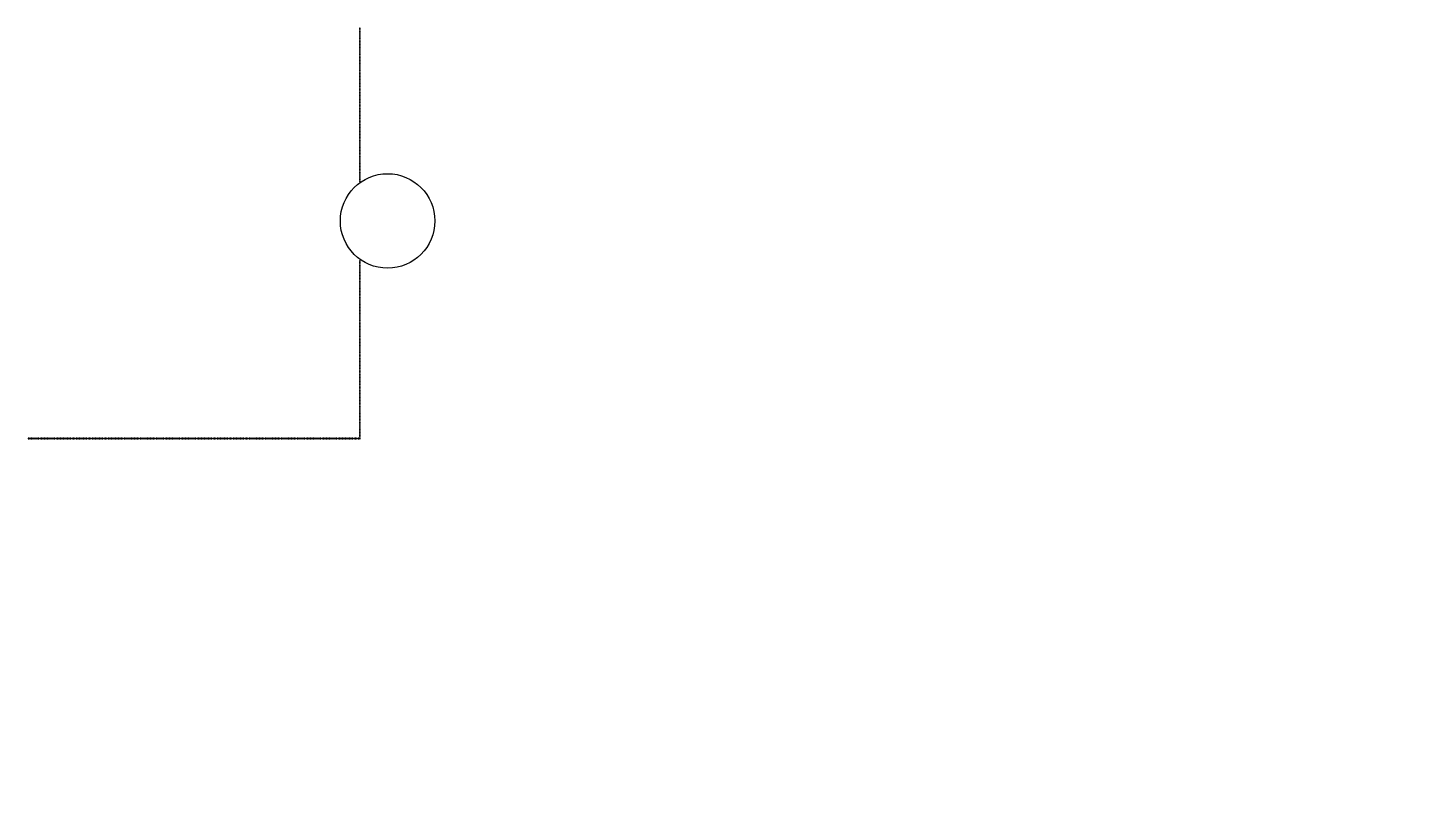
# Model space of a CAD drawing. Header units: inches. Extents: x 734146 to 834146, y 204695 to 304695.
# Drawn here: x 748170 to 753893, y 259208 to 262335 of the extents above; entities that cross this region are included whole.
import ezdxf

# ---------------------------------------------------------------- set-up
doc = ezdxf.new("R2010")
doc.units = ezdxf.units.IN
doc.header["$MEASUREMENT"] = 0

msp = doc.modelspace()

# ---------------------------------------------------------------- linework, layer by layer
for points in [[(749539.6, 262330.1), (749542.6, 262330.1), (749542.6, 262333.1), (749539.6, 262333.1)], [(749539.6, 262324.1), (749542.6, 262324.1), (749542.6, 262327.1), (749539.6, 262327.1)], [(749539.6, 262318.1), (749542.6, 262318.1), (749542.6, 262321.1), (749539.6, 262321.1)], [(749539.6, 262312.1), (749542.6, 262312.1), (749542.6, 262315.1), (749539.6, 262315.1)], [(749539.6, 262306.1), (749542.6, 262306.1), (749542.6, 262309.1), (749539.6, 262309.1)], [(749539.6, 262300.1), (749542.6, 262300.1), (749542.6, 262303.1), (749539.6, 262303.1)], [(749539.6, 262294.1), (749542.6, 262294.1), (749542.6, 262297.1), (749539.6, 262297.1)], [(749539.6, 262288.1), (749542.6, 262288.1), (749542.6, 262291.1), (749539.6, 262291.1)], [(749539.6, 262282.1), (749542.6, 262282.1), (749542.6, 262285.1), (749539.6, 262285.1)], [(749539.6, 262276.1), (749542.6, 262276.1), (749542.6, 262279.1), (749539.6, 262279.1)], [(749539.6, 262270.1), (749542.6, 262270.1), (749542.6, 262273.1), (749539.6, 262273.1)], [(749539.6, 262264.1), (749542.6, 262264.1), (749542.6, 262267.1), (749539.6, 262267.1)], [(749539.6, 262258.1), (749542.6, 262258.1), (749542.6, 262261.1), (749539.6, 262261.1)], [(749539.6, 262252.1), (749542.6, 262252.1), (749542.6, 262255.1), (749539.6, 262255.1)], [(749539.6, 262246.1), (749542.6, 262246.1), (749542.6, 262249.1), (749539.6, 262249.1)], [(749539.6, 262240.1), (749542.6, 262240.1), (749542.6, 262243.1), (749539.6, 262243.1)], [(749539.6, 262234.1), (749542.6, 262234.1), (749542.6, 262237.1), (749539.6, 262237.1)], [(749539.6, 262228.1), (749542.6, 262228.1), (749542.6, 262231.1), (749539.6, 262231.1)], [(749539.6, 262222.1), (749542.6, 262222.1), (749542.6, 262225.1), (749539.6, 262225.1)], [(749539.6, 262216.1), (749542.6, 262216.1), (749542.6, 262219.1), (749539.6, 262219.1)], [(749539.6, 262210.1), (749542.6, 262210.1), (749542.6, 262213.1), (749539.6, 262213.1)], [(749539.6, 262204.1), (749542.6, 262204.1), (749542.6, 262207.1), (749539.6, 262207.1)], [(749539.6, 262198.1), (749542.6, 262198.1), (749542.6, 262201.1), (749539.6, 262201.1)], [(749539.6, 262192.1), (749542.6, 262192.1), (749542.6, 262195.1), (749539.6, 262195.1)], [(749539.6, 262186.1), (749542.6, 262186.1), (749542.6, 262189.1), (749539.6, 262189.1)], [(749539.6, 262180.1), (749542.6, 262180.1), (749542.6, 262183.1), (749539.6, 262183.1)], [(749539.6, 262174.1), (749542.6, 262174.1), (749542.6, 262177.1), (749539.6, 262177.1)], [(749539.6, 262168.1), (749542.6, 262168.1), (749542.6, 262171.1), (749539.6, 262171.1)], [(749539.6, 262162.1), (749542.6, 262162.1), (749542.6, 262165.1), (749539.6, 262165.1)], [(749539.6, 262156.1), (749542.6, 262156.1), (749542.6, 262159.1), (749539.6, 262159.1)], [(749539.6, 262150.1), (749542.6, 262150.1), (749542.6, 262153.1), (749539.6, 262153.1)], [(749539.6, 262144.1), (749542.6, 262144.1), (749542.6, 262147.1), (749539.6, 262147.1)], [(749539.6, 262138.1), (749542.6, 262138.1), (749542.6, 262141.1), (749539.6, 262141.1)], [(749539.6, 262132.1), (749542.6, 262132.1), (749542.6, 262135.1), (749539.6, 262135.1)], [(749539.6, 262126.1), (749542.6, 262126.1), (749542.6, 262129.1), (749539.6, 262129.1)], [(749539.6, 262120.1), (749542.6, 262120.1), (749542.6, 262123.1), (749539.6, 262123.1)], [(749539.6, 262114.1), (749542.6, 262114.1), (749542.6, 262117.1), (749539.6, 262117.1)], [(749539.6, 262108.1), (749542.6, 262108.1), (749542.6, 262111.1), (749539.6, 262111.1)], [(749539.6, 262102.1), (749542.6, 262102.1), (749542.6, 262105.1), (749539.6, 262105.1)], [(749539.6, 262096.1), (749542.6, 262096.1), (749542.6, 262099.1), (749539.6, 262099.1)], [(749539.6, 262090.1), (749542.6, 262090.1), (749542.6, 262093.1), (749539.6, 262093.1)], [(749539.6, 262084.1), (749542.6, 262084.1), (749542.6, 262087.1), (749539.6, 262087.1)], [(749539.6, 262078.1), (749542.6, 262078.1), (749542.6, 262081.1), (749539.6, 262081.1)], [(749539.6, 262072.1), (749542.6, 262072.1), (749542.6, 262075.1), (749539.6, 262075.1)], [(749539.6, 262066.1), (749542.6, 262066.1), (749542.6, 262069.1), (749539.6, 262069.1)], [(749539.6, 262060.1), (749542.6, 262060.1), (749542.6, 262063.1), (749539.6, 262063.1)], [(749539.6, 262054.1), (749542.6, 262054.1), (749542.6, 262057.1), (749539.6, 262057.1)], [(749539.6, 262048.1), (749542.6, 262048.1), (749542.6, 262051.1), (749539.6, 262051.1)], [(749539.6, 262042.1), (749542.6, 262042.1), (749542.6, 262045.1), (749539.6, 262045.1)], [(749539.6, 262036.1), (749542.6, 262036.1), (749542.6, 262039.1), (749539.6, 262039.1)], [(749539.6, 262030.1), (749542.6, 262030.1), (749542.6, 262033.1), (749539.6, 262033.1)], [(749539.6, 262024.1), (749542.6, 262024.1), (749542.6, 262027.1), (749539.6, 262027.1)], [(749539.6, 262018.1), (749542.6, 262018.1), (749542.6, 262021.1), (749539.6, 262021.1)], [(749539.6, 262012.1), (749542.6, 262012.1), (749542.6, 262015.1), (749539.6, 262015.1)], [(749539.6, 262006.1), (749542.6, 262006.1), (749542.6, 262009.1), (749539.6, 262009.1)], [(749539.6, 262000.1), (749542.6, 262000.1), (749542.6, 262003.1), (749539.6, 262003.1)], [(749539.6, 261994.1), (749542.6, 261994.1), (749542.6, 261997.1), (749539.6, 261997.1)], [(749539.6, 261988.1), (749542.6, 261988.1), (749542.6, 261991.1), (749539.6, 261991.1)], [(749539.6, 261982.1), (749542.6, 261982.1), (749542.6, 261985.1), (749539.6, 261985.1)], [(749539.6, 261976.1), (749542.6, 261976.1), (749542.6, 261979.1), (749539.6, 261979.1)], [(749539.6, 261970.1), (749542.6, 261970.1), (749542.6, 261973.1), (749539.6, 261973.1)], [(749539.6, 261964.1), (749542.6, 261964.1), (749542.6, 261967.1), (749539.6, 261967.1)], [(749539.6, 261958.1), (749542.6, 261958.1), (749542.6, 261961.1), (749539.6, 261961.1)], [(749539.6, 261952.1), (749542.6, 261952.1), (749542.6, 261955.1), (749539.6, 261955.1)], [(749539.6, 261946.1), (749542.6, 261946.1), (749542.6, 261949.1), (749539.6, 261949.1)], [(749539.6, 261940.1), (749542.6, 261940.1), (749542.6, 261943.1), (749539.6, 261943.1)], [(749539.6, 261934.1), (749542.6, 261934.1), (749542.6, 261937.1), (749539.6, 261937.1)], [(749539.6, 261928.1), (749542.6, 261928.1), (749542.6, 261931.1), (749539.6, 261931.1)], [(749539.6, 261922.1), (749542.6, 261922.1), (749542.6, 261925.1), (749539.6, 261925.1)], [(749539.6, 261916.1), (749542.6, 261916.1), (749542.6, 261919.1), (749539.6, 261919.1)], [(749539.6, 261910.1), (749542.6, 261910.1), (749542.6, 261913.1), (749539.6, 261913.1)], [(749539.6, 261904.1), (749542.6, 261904.1), (749542.6, 261907.1), (749539.6, 261907.1)], [(749539.6, 261898.1), (749542.6, 261898.1), (749542.6, 261901.1), (749539.6, 261901.1)], [(749539.6, 261892.1), (749542.6, 261892.1), (749542.6, 261895.1), (749539.6, 261895.1)], [(749539.6, 261886.1), (749542.6, 261886.1), (749542.6, 261889.1), (749539.6, 261889.1)], [(749539.6, 261880.1), (749542.6, 261880.1), (749542.6, 261883.1), (749539.6, 261883.1)], [(749539.6, 261874.1), (749542.6, 261874.1), (749542.6, 261877.1), (749539.6, 261877.1)], [(749539.6, 261868.1), (749542.6, 261868.1), (749542.6, 261871.1), (749539.6, 261871.1)], [(749539.6, 261862.1), (749542.6, 261862.1), (749542.6, 261865.1), (749539.6, 261865.1)], [(749539.6, 261856.1), (749542.6, 261856.1), (749542.6, 261859.1), (749539.6, 261859.1)], [(749539.6, 261850.1), (749542.6, 261850.1), (749542.6, 261853.1), (749539.6, 261853.1)], [(749539.6, 261844.1), (749542.6, 261844.1), (749542.6, 261847.1), (749539.6, 261847.1)], [(749539.6, 261838.1), (749542.6, 261838.1), (749542.6, 261841.1), (749539.6, 261841.1)], [(749539.6, 261832.1), (749542.6, 261832.1), (749542.6, 261835.1), (749539.6, 261835.1)], [(749539.6, 261826.1), (749542.6, 261826.1), (749542.6, 261829.1), (749539.6, 261829.1)], [(749539.6, 261820.1), (749542.6, 261820.1), (749542.6, 261823.1), (749539.6, 261823.1)], [(749539.6, 261814.1), (749542.6, 261814.1), (749542.6, 261817.1), (749539.6, 261817.1)], [(749539.6, 261808.1), (749542.6, 261808.1), (749542.6, 261811.1), (749539.6, 261811.1)], [(749539.6, 261802.1), (749542.6, 261802.1), (749542.6, 261805.1), (749539.6, 261805.1)], [(749539.6, 261796.1), (749542.6, 261796.1), (749542.6, 261799.1), (749539.6, 261799.1)], [(749539.6, 261790.1), (749542.6, 261790.1), (749542.6, 261793.1), (749539.6, 261793.1)], [(749539.6, 261784.1), (749542.6, 261784.1), (749542.6, 261787.1), (749539.6, 261787.1)], [(749539.6, 261778.1), (749542.6, 261778.1), (749542.6, 261781.1), (749539.6, 261781.1)], [(749539.6, 261772.1), (749542.6, 261772.1), (749542.6, 261775.1), (749539.6, 261775.1)], [(749539.6, 261766.1), (749542.6, 261766.1), (749542.6, 261769.1), (749539.6, 261769.1)], [(749539.6, 261760.1), (749542.6, 261760.1), (749542.6, 261763.1), (749539.6, 261763.1)], [(749539.6, 261754.1), (749542.6, 261754.1), (749542.6, 261757.1), (749539.6, 261757.1)], [(749539.6, 261748.1), (749542.6, 261748.1), (749542.6, 261751.1), (749539.6, 261751.1)], [(749539.6, 261742.1), (749542.6, 261742.1), (749542.6, 261745.1), (749539.6, 261745.1)], [(749539.6, 261736.1), (749542.6, 261736.1), (749542.6, 261739.1), (749539.6, 261739.1)], [(749539.6, 261730.1), (749542.6, 261730.1), (749542.6, 261733.1), (749539.6, 261733.1)], [(749539.6, 261724.1), (749542.6, 261724.1), (749542.6, 261727.1), (749539.6, 261727.1)], [(749539.6, 261718.1), (749542.6, 261718.1), (749542.6, 261721.1), (749539.6, 261721.1)], [(749539.6, 261712.1), (749542.6, 261712.1), (749542.6, 261715.1), (749539.6, 261715.1)], [(749539.6, 261706.1), (749542.6, 261706.1), (749542.6, 261709.1), (749539.6, 261709.1)], [(749539.6, 261700.1), (749542.6, 261700.1), (749542.6, 261703.1), (749539.6, 261703.1)], [(749539.6, 261370.1), (749542.6, 261370.1), (749542.6, 261373.1), (749539.6, 261373.1)], [(749539.6, 261364.1), (749542.6, 261364.1), (749542.6, 261367.1), (749539.6, 261367.1)], [(749539.6, 261358.1), (749542.6, 261358.1), (749542.6, 261361.1), (749539.6, 261361.1)], [(749539.6, 261352.1), (749542.6, 261352.1), (749542.6, 261355.1), (749539.6, 261355.1)], [(749539.6, 261346.1), (749542.6, 261346.1), (749542.6, 261349.1), (749539.6, 261349.1)], [(749539.6, 261340.1), (749542.6, 261340.1), (749542.6, 261343.1), (749539.6, 261343.1)], [(749539.6, 261334.1), (749542.6, 261334.1), (749542.6, 261337.1), (749539.6, 261337.1)], [(749539.6, 261328.1), (749542.6, 261328.1), (749542.6, 261331.1), (749539.6, 261331.1)], [(749539.6, 261322.1), (749542.6, 261322.1), (749542.6, 261325.1), (749539.6, 261325.1)], [(749539.6, 261316.1), (749542.6, 261316.1), (749542.6, 261319.1), (749539.6, 261319.1)], [(749539.6, 261310.1), (749542.6, 261310.1), (749542.6, 261313.1), (749539.6, 261313.1)], [(749539.6, 261304.1), (749542.6, 261304.1), (749542.6, 261307.1), (749539.6, 261307.1)], [(749539.6, 261298.1), (749542.6, 261298.1), (749542.6, 261301.1), (749539.6, 261301.1)], [(749539.6, 261292.1), (749542.6, 261292.1), (749542.6, 261295.1), (749539.6, 261295.1)], [(749539.6, 261286.1), (749542.6, 261286.1), (749542.6, 261289.1), (749539.6, 261289.1)], [(749539.6, 261280.1), (749542.6, 261280.1), (749542.6, 261283.1), (749539.6, 261283.1)], [(749539.6, 261274.1), (749542.6, 261274.1), (749542.6, 261277.1), (749539.6, 261277.1)], [(749539.6, 261268.1), (749542.6, 261268.1), (749542.6, 261271.1), (749539.6, 261271.1)], [(749539.6, 261262.1), (749542.6, 261262.1), (749542.6, 261265.1), (749539.6, 261265.1)], [(749539.6, 261256.1), (749542.6, 261256.1), (749542.6, 261259.1), (749539.6, 261259.1)], [(749539.6, 261250.1), (749542.6, 261250.1), (749542.6, 261253.1), (749539.6, 261253.1)], [(749539.6, 261244.1), (749542.6, 261244.1), (749542.6, 261247.1), (749539.6, 261247.1)], [(749539.6, 261238.1), (749542.6, 261238.1), (749542.6, 261241.1), (749539.6, 261241.1)], [(749539.6, 261232.1), (749542.6, 261232.1), (749542.6, 261235.1), (749539.6, 261235.1)], [(749539.6, 261226.1), (749542.6, 261226.1), (749542.6, 261229.1), (749539.6, 261229.1)], [(749539.6, 261220.1), (749542.6, 261220.1), (749542.6, 261223.1), (749539.6, 261223.1)], [(749539.6, 261214.1), (749542.6, 261214.1), (749542.6, 261217.1), (749539.6, 261217.1)], [(749539.6, 261208.1), (749542.6, 261208.1), (749542.6, 261211.1), (749539.6, 261211.1)], [(749539.6, 261202.1), (749542.6, 261202.1), (749542.6, 261205.1), (749539.6, 261205.1)], [(749539.6, 261196.1), (749542.6, 261196.1), (749542.6, 261199.1), (749539.6, 261199.1)], [(749539.6, 261190.1), (749542.6, 261190.1), (749542.6, 261193.1), (749539.6, 261193.1)], [(749539.6, 261184.1), (749542.6, 261184.1), (749542.6, 261187.1), (749539.6, 261187.1)], [(749539.6, 261178.1), (749542.6, 261178.1), (749542.6, 261181.1), (749539.6, 261181.1)], [(749539.6, 261172.1), (749542.6, 261172.1), (749542.6, 261175.1), (749539.6, 261175.1)], [(749539.6, 261166.1), (749542.6, 261166.1), (749542.6, 261169.1), (749539.6, 261169.1)], [(749539.6, 261160.1), (749542.6, 261160.1), (749542.6, 261163.1), (749539.6, 261163.1)], [(749539.6, 261154.1), (749542.6, 261154.1), (749542.6, 261157.1), (749539.6, 261157.1)], [(749539.6, 261148.1), (749542.6, 261148.1), (749542.6, 261151.1), (749539.6, 261151.1)], [(749539.6, 261142.1), (749542.6, 261142.1), (749542.6, 261145.1), (749539.6, 261145.1)], [(749539.6, 261136.1), (749542.6, 261136.1), (749542.6, 261139.1), (749539.6, 261139.1)], [(749539.6, 261130.1), (749542.6, 261130.1), (749542.6, 261133.1), (749539.6, 261133.1)], [(749539.6, 261124.1), (749542.6, 261124.1), (749542.6, 261127.1), (749539.6, 261127.1)], [(749539.6, 261118.1), (749542.6, 261118.1), (749542.6, 261121.1), (749539.6, 261121.1)], [(749539.6, 261112.1), (749542.6, 261112.1), (749542.6, 261115.1), (749539.6, 261115.1)], [(749539.6, 261106.1), (749542.6, 261106.1), (749542.6, 261109.1), (749539.6, 261109.1)], [(749539.6, 261100.1), (749542.6, 261100.1), (749542.6, 261103.1), (749539.6, 261103.1)], [(749539.6, 261094.1), (749542.6, 261094.1), (749542.6, 261097.1), (749539.6, 261097.1)], [(749539.6, 261088.1), (749542.6, 261088.1), (749542.6, 261091.1), (749539.6, 261091.1)], [(749539.6, 261082.1), (749542.6, 261082.1), (749542.6, 261085.1), (749539.6, 261085.1)], [(749539.6, 261076.1), (749542.6, 261076.1), (749542.6, 261079.1), (749539.6, 261079.1)], [(749539.6, 261070.1), (749542.6, 261070.1), (749542.6, 261073.1), (749539.6, 261073.1)], [(749539.6, 261064.1), (749542.6, 261064.1), (749542.6, 261067.1), (749539.6, 261067.1)], [(749539.6, 261058.1), (749542.6, 261058.1), (749542.6, 261061.1), (749539.6, 261061.1)], [(749539.6, 261052.1), (749542.6, 261052.1), (749542.6, 261055.1), (749539.6, 261055.1)], [(749539.6, 261046.1), (749542.6, 261046.1), (749542.6, 261049.1), (749539.6, 261049.1)], [(749539.6, 261040.1), (749542.6, 261040.1), (749542.6, 261043.1), (749539.6, 261043.1)], [(749539.6, 261034.1), (749542.6, 261034.1), (749542.6, 261037.1), (749539.6, 261037.1)], [(749539.6, 261028.1), (749542.6, 261028.1), (749542.6, 261031.1), (749539.6, 261031.1)], [(749539.6, 261022.1), (749542.6, 261022.1), (749542.6, 261025.1), (749539.6, 261025.1)], [(749539.6, 261016.1), (749542.6, 261016.1), (749542.6, 261019.1), (749539.6, 261019.1)], [(749539.6, 261010.1), (749542.6, 261010.1), (749542.6, 261013.1), (749539.6, 261013.1)], [(749539.6, 261004.1), (749542.6, 261004.1), (749542.6, 261007.1), (749539.6, 261007.1)], [(749539.6, 260998.1), (749542.6, 260998.1), (749542.6, 261001.1), (749539.6, 261001.1)], [(749539.6, 260992.1), (749542.6, 260992.1), (749542.6, 260995.1), (749539.6, 260995.1)], [(749539.6, 260986.1), (749542.6, 260986.1), (749542.6, 260989.1), (749539.6, 260989.1)], [(749539.6, 260980.1), (749542.6, 260980.1), (749542.6, 260983.1), (749539.6, 260983.1)], [(749539.6, 260974.1), (749542.6, 260974.1), (749542.6, 260977.1), (749539.6, 260977.1)], [(749539.6, 260968.1), (749542.6, 260968.1), (749542.6, 260971.1), (749539.6, 260971.1)], [(749539.6, 260962.1), (749542.6, 260962.1), (749542.6, 260965.1), (749539.6, 260965.1)], [(749539.6, 260956.1), (749542.6, 260956.1), (749542.6, 260959.1), (749539.6, 260959.1)], [(749539.6, 260950.1), (749542.6, 260950.1), (749542.6, 260953.1), (749539.6, 260953.1)], [(749539.6, 260944.1), (749542.6, 260944.1), (749542.6, 260947.1), (749539.6, 260947.1)], [(749539.6, 260938.1), (749542.6, 260938.1), (749542.6, 260941.1), (749539.6, 260941.1)], [(749539.6, 260932.1), (749542.6, 260932.1), (749542.6, 260935.1), (749539.6, 260935.1)], [(749539.6, 260926.1), (749542.6, 260926.1), (749542.6, 260929.1), (749539.6, 260929.1)], [(749539.6, 260920.1), (749542.6, 260920.1), (749542.6, 260923.1), (749539.6, 260923.1)], [(749539.6, 260914.1), (749542.6, 260914.1), (749542.6, 260917.1), (749539.6, 260917.1)], [(749539.6, 260908.1), (749542.6, 260908.1), (749542.6, 260911.1), (749539.6, 260911.1)], [(749539.6, 260902.1), (749542.6, 260902.1), (749542.6, 260905.1), (749539.6, 260905.1)], [(749539.6, 260896.1), (749542.6, 260896.1), (749542.6, 260899.1), (749539.6, 260899.1)], [(749539.6, 260890.1), (749542.6, 260890.1), (749542.6, 260893.1), (749539.6, 260893.1)], [(749539.6, 260884.1), (749542.6, 260884.1), (749542.6, 260887.1), (749539.6, 260887.1)], [(749539.6, 260878.1), (749542.6, 260878.1), (749542.6, 260881.1), (749539.6, 260881.1)], [(749539.6, 260872.1), (749542.6, 260872.1), (749542.6, 260875.1), (749539.6, 260875.1)], [(749539.6, 260866.1), (749542.6, 260866.1), (749542.6, 260869.1), (749539.6, 260869.1)], [(749539.6, 260860.1), (749542.6, 260860.1), (749542.6, 260863.1), (749539.6, 260863.1)], [(749539.6, 260854.1), (749542.6, 260854.1), (749542.6, 260857.1), (749539.6, 260857.1)], [(749539.6, 260848.1), (749542.6, 260848.1), (749542.6, 260851.1), (749539.6, 260851.1)], [(749539.6, 260842.1), (749542.6, 260842.1), (749542.6, 260845.1), (749539.6, 260845.1)], [(749539.6, 260836.1), (749542.6, 260836.1), (749542.6, 260839.1), (749539.6, 260839.1)], [(749539.6, 260830.1), (749542.6, 260830.1), (749542.6, 260833.1), (749539.6, 260833.1)], [(749539.6, 260824.1), (749542.6, 260824.1), (749542.6, 260827.1), (749539.6, 260827.1)], [(749539.6, 260818.1), (749542.6, 260818.1), (749542.6, 260821.1), (749539.6, 260821.1)], [(749539.6, 260812.1), (749542.6, 260812.1), (749542.6, 260815.1), (749539.6, 260815.1)], [(749539.6, 260806.1), (749542.6, 260806.1), (749542.6, 260809.1), (749539.6, 260809.1)], [(749539.6, 260800.1), (749542.6, 260800.1), (749542.6, 260803.1), (749539.6, 260803.1)], [(749539.6, 260794.1), (749542.6, 260794.1), (749542.6, 260797.1), (749539.6, 260797.1)], [(749539.6, 260788.1), (749542.6, 260788.1), (749542.6, 260791.1), (749539.6, 260791.1)], [(749539.6, 260782.1), (749542.6, 260782.1), (749542.6, 260785.1), (749539.6, 260785.1)], [(749539.6, 260776.1), (749542.6, 260776.1), (749542.6, 260779.1), (749539.6, 260779.1)], [(749539.6, 260770.1), (749542.6, 260770.1), (749542.6, 260773.1), (749539.6, 260773.1)], [(749539.6, 260764.1), (749542.6, 260764.1), (749542.6, 260767.1), (749539.6, 260767.1)], [(749539.6, 260758.1), (749542.6, 260758.1), (749542.6, 260761.1), (749539.6, 260761.1)], [(749539.6, 260752.1), (749542.6, 260752.1), (749542.6, 260755.1), (749539.6, 260755.1)], [(749539.6, 260746.1), (749542.6, 260746.1), (749542.6, 260749.1), (749539.6, 260749.1)], [(749539.6, 260740.1), (749542.6, 260740.1), (749542.6, 260743.1), (749539.6, 260743.1)], [(749539.6, 260734.1), (749542.6, 260734.1), (749542.6, 260737.1), (749539.6, 260737.1)], [(749539.6, 260728.1), (749542.6, 260728.1), (749542.6, 260731.1), (749539.6, 260731.1)], [(749539.6, 260722.1), (749542.6, 260722.1), (749542.6, 260725.1), (749539.6, 260725.1)], [(749539.6, 260716.1), (749542.6, 260716.1), (749542.6, 260719.1), (749539.6, 260719.1)], [(749539.6, 260710.1), (749542.6, 260710.1), (749542.6, 260713.1), (749539.6, 260713.1)], [(749539.6, 260704.1), (749542.6, 260704.1), (749542.6, 260707.1), (749539.6, 260707.1)], [(749539.6, 260698.1), (749542.6, 260698.1), (749542.6, 260701.1), (749539.6, 260701.1)], [(749539.6, 260692.1), (749542.6, 260692.1), (749542.6, 260695.1), (749539.6, 260695.1)], [(748171.6, 260638.1), (748174.6, 260638.1), (748174.6, 260641.1), (748171.6, 260641.1)], [(748177.6, 260638.1), (748180.6, 260638.1), (748180.6, 260641.1), (748177.6, 260641.1)], [(748183.6, 260638.1), (748186.6, 260638.1), (748186.6, 260641.1), (748183.6, 260641.1)], [(748189.6, 260638.1), (748192.6, 260638.1), (748192.6, 260641.1), (748189.6, 260641.1)], [(748195.6, 260638.1), (748198.6, 260638.1), (748198.6, 260641.1), (748195.6, 260641.1)], [(748201.6, 260638.1), (748204.6, 260638.1), (748204.6, 260641.1), (748201.6, 260641.1)], [(748207.6, 260638.1), (748210.6, 260638.1), (748210.6, 260641.1), (748207.6, 260641.1)], [(748213.6, 260638.1), (748216.6, 260638.1), (748216.6, 260641.1), (748213.6, 260641.1)], [(748219.6, 260638.1), (748222.6, 260638.1), (748222.6, 260641.1), (748219.6, 260641.1)], [(748225.6, 260638.1), (748228.6, 260638.1), (748228.6, 260641.1), (748225.6, 260641.1)], [(748231.6, 260638.1), (748234.6, 260638.1), (748234.6, 260641.1), (748231.6, 260641.1)], [(748237.6, 260638.1), (748240.6, 260638.1), (748240.6, 260641.1), (748237.6, 260641.1)], [(748243.6, 260638.1), (748246.6, 260638.1), (748246.6, 260641.1), (748243.6, 260641.1)], [(748249.6, 260638.1), (748252.6, 260638.1), (748252.6, 260641.1), (748249.6, 260641.1)], [(748255.6, 260638.1), (748258.6, 260638.1), (748258.6, 260641.1), (748255.6, 260641.1)], [(748261.6, 260638.1), (748264.6, 260638.1), (748264.6, 260641.1), (748261.6, 260641.1)], [(748267.6, 260638.1), (748270.6, 260638.1), (748270.6, 260641.1), (748267.6, 260641.1)], [(748273.6, 260638.1), (748276.6, 260638.1), (748276.6, 260641.1), (748273.6, 260641.1)], [(748279.6, 260638.1), (748282.6, 260638.1), (748282.6, 260641.1), (748279.6, 260641.1)], [(748285.6, 260638.1), (748288.6, 260638.1), (748288.6, 260641.1), (748285.6, 260641.1)], [(748291.6, 260638.1), (748294.6, 260638.1), (748294.6, 260641.1), (748291.6, 260641.1)], [(748297.6, 260638.1), (748300.6, 260638.1), (748300.6, 260641.1), (748297.6, 260641.1)], [(748303.6, 260638.1), (748306.6, 260638.1), (748306.6, 260641.1), (748303.6, 260641.1)], [(748309.6, 260638.1), (748312.6, 260638.1), (748312.6, 260641.1), (748309.6, 260641.1)], [(748315.6, 260638.1), (748318.6, 260638.1), (748318.6, 260641.1), (748315.6, 260641.1)], [(748321.6, 260638.1), (748324.6, 260638.1), (748324.6, 260641.1), (748321.6, 260641.1)], [(748327.6, 260638.1), (748330.6, 260638.1), (748330.6, 260641.1), (748327.6, 260641.1)], [(748333.6, 260638.1), (748336.6, 260638.1), (748336.6, 260641.1), (748333.6, 260641.1)], [(748339.6, 260638.1), (748342.6, 260638.1), (748342.6, 260641.1), (748339.6, 260641.1)], [(748345.6, 260638.1), (748348.6, 260638.1), (748348.6, 260641.1), (748345.6, 260641.1)], [(748351.6, 260638.1), (748354.6, 260638.1), (748354.6, 260641.1), (748351.6, 260641.1)], [(748357.6, 260638.1), (748360.6, 260638.1), (748360.6, 260641.1), (748357.6, 260641.1)], [(748363.6, 260638.1), (748366.6, 260638.1), (748366.6, 260641.1), (748363.6, 260641.1)], [(748369.6, 260638.1), (748372.6, 260638.1), (748372.6, 260641.1), (748369.6, 260641.1)], [(748375.6, 260638.1), (748378.6, 260638.1), (748378.6, 260641.1), (748375.6, 260641.1)], [(748381.6, 260638.1), (748384.6, 260638.1), (748384.6, 260641.1), (748381.6, 260641.1)], [(748387.6, 260638.1), (748390.6, 260638.1), (748390.6, 260641.1), (748387.6, 260641.1)], [(748393.6, 260638.1), (748396.6, 260638.1), (748396.6, 260641.1), (748393.6, 260641.1)], [(748399.6, 260638.1), (748402.6, 260638.1), (748402.6, 260641.1), (748399.6, 260641.1)], [(748405.6, 260638.1), (748408.6, 260638.1), (748408.6, 260641.1), (748405.6, 260641.1)], [(748411.6, 260638.1), (748414.6, 260638.1), (748414.6, 260641.1), (748411.6, 260641.1)], [(748417.6, 260638.1), (748420.6, 260638.1), (748420.6, 260641.1), (748417.6, 260641.1)], [(748423.6, 260638.1), (748426.6, 260638.1), (748426.6, 260641.1), (748423.6, 260641.1)], [(748429.6, 260638.1), (748432.6, 260638.1), (748432.6, 260641.1), (748429.6, 260641.1)], [(748435.6, 260638.1), (748438.6, 260638.1), (748438.6, 260641.1), (748435.6, 260641.1)], [(748441.6, 260638.1), (748444.6, 260638.1), (748444.6, 260641.1), (748441.6, 260641.1)], [(748447.6, 260638.1), (748450.6, 260638.1), (748450.6, 260641.1), (748447.6, 260641.1)], [(748453.6, 260638.1), (748456.6, 260638.1), (748456.6, 260641.1), (748453.6, 260641.1)], [(748459.6, 260638.1), (748462.6, 260638.1), (748462.6, 260641.1), (748459.6, 260641.1)], [(748465.6, 260638.1), (748468.6, 260638.1), (748468.6, 260641.1), (748465.6, 260641.1)], [(748471.6, 260638.1), (748474.6, 260638.1), (748474.6, 260641.1), (748471.6, 260641.1)], [(748477.6, 260638.1), (748480.6, 260638.1), (748480.6, 260641.1), (748477.6, 260641.1)], [(748483.6, 260638.1), (748486.6, 260638.1), (748486.6, 260641.1), (748483.6, 260641.1)], [(748489.6, 260638.1), (748492.6, 260638.1), (748492.6, 260641.1), (748489.6, 260641.1)], [(748495.6, 260638.1), (748498.6, 260638.1), (748498.6, 260641.1), (748495.6, 260641.1)], [(748501.6, 260638.1), (748504.6, 260638.1), (748504.6, 260641.1), (748501.6, 260641.1)], [(748507.6, 260638.1), (748510.6, 260638.1), (748510.6, 260641.1), (748507.6, 260641.1)], [(748513.6, 260638.1), (748516.6, 260638.1), (748516.6, 260641.1), (748513.6, 260641.1)], [(748519.6, 260638.1), (748522.6, 260638.1), (748522.6, 260641.1), (748519.6, 260641.1)], [(748525.6, 260638.1), (748528.6, 260638.1), (748528.6, 260641.1), (748525.6, 260641.1)], [(748531.6, 260638.1), (748534.6, 260638.1), (748534.6, 260641.1), (748531.6, 260641.1)], [(748537.6, 260638.1), (748540.6, 260638.1), (748540.6, 260641.1), (748537.6, 260641.1)], [(748543.6, 260638.1), (748546.6, 260638.1), (748546.6, 260641.1), (748543.6, 260641.1)], [(748549.6, 260638.1), (748552.6, 260638.1), (748552.6, 260641.1), (748549.6, 260641.1)], [(748555.6, 260638.1), (748558.6, 260638.1), (748558.6, 260641.1), (748555.6, 260641.1)], [(748561.6, 260638.1), (748564.6, 260638.1), (748564.6, 260641.1), (748561.6, 260641.1)], [(748567.6, 260638.1), (748570.6, 260638.1), (748570.6, 260641.1), (748567.6, 260641.1)], [(748573.6, 260638.1), (748576.6, 260638.1), (748576.6, 260641.1), (748573.6, 260641.1)], [(748579.6, 260638.1), (748582.6, 260638.1), (748582.6, 260641.1), (748579.6, 260641.1)], [(748585.6, 260638.1), (748588.6, 260638.1), (748588.6, 260641.1), (748585.6, 260641.1)], [(748591.6, 260638.1), (748594.6, 260638.1), (748594.6, 260641.1), (748591.6, 260641.1)], [(748597.6, 260638.1), (748600.6, 260638.1), (748600.6, 260641.1), (748597.6, 260641.1)], [(748603.6, 260638.1), (748606.6, 260638.1), (748606.6, 260641.1), (748603.6, 260641.1)], [(748609.6, 260638.1), (748612.6, 260638.1), (748612.6, 260641.1), (748609.6, 260641.1)], [(748615.6, 260638.1), (748618.6, 260638.1), (748618.6, 260641.1), (748615.6, 260641.1)], [(748621.6, 260638.1), (748624.6, 260638.1), (748624.6, 260641.1), (748621.6, 260641.1)], [(748627.6, 260638.1), (748630.6, 260638.1), (748630.6, 260641.1), (748627.6, 260641.1)], [(748633.6, 260638.1), (748636.6, 260638.1), (748636.6, 260641.1), (748633.6, 260641.1)], [(748639.6, 260638.1), (748642.6, 260638.1), (748642.6, 260641.1), (748639.6, 260641.1)], [(748645.6, 260638.1), (748648.6, 260638.1), (748648.6, 260641.1), (748645.6, 260641.1)], [(748651.6, 260638.1), (748654.6, 260638.1), (748654.6, 260641.1), (748651.6, 260641.1)], [(748657.6, 260638.1), (748660.6, 260638.1), (748660.6, 260641.1), (748657.6, 260641.1)], [(748663.6, 260638.1), (748666.6, 260638.1), (748666.6, 260641.1), (748663.6, 260641.1)], [(748669.6, 260638.1), (748672.6, 260638.1), (748672.6, 260641.1), (748669.6, 260641.1)], [(748675.6, 260638.1), (748678.6, 260638.1), (748678.6, 260641.1), (748675.6, 260641.1)], [(748681.6, 260638.1), (748684.6, 260638.1), (748684.6, 260641.1), (748681.6, 260641.1)], [(748687.6, 260638.1), (748690.6, 260638.1), (748690.6, 260641.1), (748687.6, 260641.1)], [(748693.6, 260638.1), (748696.6, 260638.1), (748696.6, 260641.1), (748693.6, 260641.1)], [(748699.6, 260638.1), (748702.6, 260638.1), (748702.6, 260641.1), (748699.6, 260641.1)], [(748705.6, 260638.1), (748708.6, 260638.1), (748708.6, 260641.1), (748705.6, 260641.1)], [(748711.6, 260638.1), (748714.6, 260638.1), (748714.6, 260641.1), (748711.6, 260641.1)], [(748717.6, 260638.1), (748720.6, 260638.1), (748720.6, 260641.1), (748717.6, 260641.1)], [(748723.6, 260638.1), (748726.6, 260638.1), (748726.6, 260641.1), (748723.6, 260641.1)], [(748729.6, 260638.1), (748732.6, 260638.1), (748732.6, 260641.1), (748729.6, 260641.1)], [(748735.6, 260638.1), (748738.6, 260638.1), (748738.6, 260641.1), (748735.6, 260641.1)], [(748741.6, 260638.1), (748744.6, 260638.1), (748744.6, 260641.1), (748741.6, 260641.1)], [(748747.6, 260638.1), (748750.6, 260638.1), (748750.6, 260641.1), (748747.6, 260641.1)], [(748753.6, 260638.1), (748756.6, 260638.1), (748756.6, 260641.1), (748753.6, 260641.1)], [(748759.6, 260638.1), (748762.6, 260638.1), (748762.6, 260641.1), (748759.6, 260641.1)], [(748765.6, 260638.1), (748768.6, 260638.1), (748768.6, 260641.1), (748765.6, 260641.1)], [(748771.6, 260638.1), (748774.6, 260638.1), (748774.6, 260641.1), (748771.6, 260641.1)], [(748777.6, 260638.1), (748780.6, 260638.1), (748780.6, 260641.1), (748777.6, 260641.1)], [(748783.6, 260638.1), (748786.6, 260638.1), (748786.6, 260641.1), (748783.6, 260641.1)], [(748789.6, 260638.1), (748792.6, 260638.1), (748792.6, 260641.1), (748789.6, 260641.1)], [(748795.6, 260638.1), (748798.6, 260638.1), (748798.6, 260641.1), (748795.6, 260641.1)], [(748801.6, 260638.1), (748804.6, 260638.1), (748804.6, 260641.1), (748801.6, 260641.1)], [(748807.6, 260638.1), (748810.6, 260638.1), (748810.6, 260641.1), (748807.6, 260641.1)], [(748813.6, 260638.1), (748816.6, 260638.1), (748816.6, 260641.1), (748813.6, 260641.1)], [(748819.6, 260638.1), (748822.6, 260638.1), (748822.6, 260641.1), (748819.6, 260641.1)], [(748825.6, 260638.1), (748828.6, 260638.1), (748828.6, 260641.1), (748825.6, 260641.1)], [(748831.6, 260638.1), (748834.6, 260638.1), (748834.6, 260641.1), (748831.6, 260641.1)], [(748837.6, 260638.1), (748840.6, 260638.1), (748840.6, 260641.1), (748837.6, 260641.1)], [(748843.6, 260638.1), (748846.6, 260638.1), (748846.6, 260641.1), (748843.6, 260641.1)], [(748849.6, 260638.1), (748852.6, 260638.1), (748852.6, 260641.1), (748849.6, 260641.1)], [(748855.6, 260638.1), (748858.6, 260638.1), (748858.6, 260641.1), (748855.6, 260641.1)], [(748861.6, 260638.1), (748864.6, 260638.1), (748864.6, 260641.1), (748861.6, 260641.1)], [(748867.6, 260638.1), (748870.6, 260638.1), (748870.6, 260641.1), (748867.6, 260641.1)], [(748873.6, 260638.1), (748876.6, 260638.1), (748876.6, 260641.1), (748873.6, 260641.1)], [(748879.6, 260638.1), (748882.6, 260638.1), (748882.6, 260641.1), (748879.6, 260641.1)], [(748885.6, 260638.1), (748888.6, 260638.1), (748888.6, 260641.1), (748885.6, 260641.1)], [(748891.6, 260638.1), (748894.6, 260638.1), (748894.6, 260641.1), (748891.6, 260641.1)], [(748897.6, 260638.1), (748900.6, 260638.1), (748900.6, 260641.1), (748897.6, 260641.1)], [(748903.6, 260638.1), (748906.6, 260638.1), (748906.6, 260641.1), (748903.6, 260641.1)], [(748909.6, 260638.1), (748912.6, 260638.1), (748912.6, 260641.1), (748909.6, 260641.1)], [(748915.6, 260638.1), (748918.6, 260638.1), (748918.6, 260641.1), (748915.6, 260641.1)], [(748921.6, 260638.1), (748924.6, 260638.1), (748924.6, 260641.1), (748921.6, 260641.1)], [(748927.6, 260638.1), (748930.6, 260638.1), (748930.6, 260641.1), (748927.6, 260641.1)], [(748933.6, 260638.1), (748936.6, 260638.1), (748936.6, 260641.1), (748933.6, 260641.1)], [(748939.6, 260638.1), (748942.6, 260638.1), (748942.6, 260641.1), (748939.6, 260641.1)], [(748945.6, 260638.1), (748948.6, 260638.1), (748948.6, 260641.1), (748945.6, 260641.1)], [(748951.6, 260638.1), (748954.6, 260638.1), (748954.6, 260641.1), (748951.6, 260641.1)], [(748957.6, 260638.1), (748960.6, 260638.1), (748960.6, 260641.1), (748957.6, 260641.1)], [(748963.6, 260638.1), (748966.6, 260638.1), (748966.6, 260641.1), (748963.6, 260641.1)], [(748969.6, 260638.1), (748972.6, 260638.1), (748972.6, 260641.1), (748969.6, 260641.1)], [(748975.6, 260638.1), (748978.6, 260638.1), (748978.6, 260641.1), (748975.6, 260641.1)], [(748981.6, 260638.1), (748984.6, 260638.1), (748984.6, 260641.1), (748981.6, 260641.1)], [(748987.6, 260638.1), (748990.6, 260638.1), (748990.6, 260641.1), (748987.6, 260641.1)], [(748993.6, 260638.1), (748996.6, 260638.1), (748996.6, 260641.1), (748993.6, 260641.1)], [(748999.6, 260638.1), (749002.6, 260638.1), (749002.6, 260641.1), (748999.6, 260641.1)], [(749005.6, 260638.1), (749008.6, 260638.1), (749008.6, 260641.1), (749005.6, 260641.1)], [(749011.6, 260638.1), (749014.6, 260638.1), (749014.6, 260641.1), (749011.6, 260641.1)], [(749017.6, 260638.1), (749020.6, 260638.1), (749020.6, 260641.1), (749017.6, 260641.1)], [(749023.6, 260638.1), (749026.6, 260638.1), (749026.6, 260641.1), (749023.6, 260641.1)], [(749029.6, 260638.1), (749032.6, 260638.1), (749032.6, 260641.1), (749029.6, 260641.1)], [(749035.6, 260638.1), (749038.6, 260638.1), (749038.6, 260641.1), (749035.6, 260641.1)], [(749041.6, 260638.1), (749044.6, 260638.1), (749044.6, 260641.1), (749041.6, 260641.1)], [(749047.6, 260638.1), (749050.6, 260638.1), (749050.6, 260641.1), (749047.6, 260641.1)], [(749053.6, 260638.1), (749056.6, 260638.1), (749056.6, 260641.1), (749053.6, 260641.1)], [(749059.6, 260638.1), (749062.6, 260638.1), (749062.6, 260641.1), (749059.6, 260641.1)], [(749065.6, 260638.1), (749068.6, 260638.1), (749068.6, 260641.1), (749065.6, 260641.1)], [(749071.6, 260638.1), (749074.6, 260638.1), (749074.6, 260641.1), (749071.6, 260641.1)], [(749077.6, 260638.1), (749080.6, 260638.1), (749080.6, 260641.1), (749077.6, 260641.1)], [(749083.6, 260638.1), (749086.6, 260638.1), (749086.6, 260641.1), (749083.6, 260641.1)], [(749089.6, 260638.1), (749092.6, 260638.1), (749092.6, 260641.1), (749089.6, 260641.1)], [(749095.6, 260638.1), (749098.6, 260638.1), (749098.6, 260641.1), (749095.6, 260641.1)], [(749101.6, 260638.1), (749104.6, 260638.1), (749104.6, 260641.1), (749101.6, 260641.1)], [(749107.6, 260638.1), (749110.6, 260638.1), (749110.6, 260641.1), (749107.6, 260641.1)], [(749113.6, 260638.1), (749116.6, 260638.1), (749116.6, 260641.1), (749113.6, 260641.1)], [(749119.6, 260638.1), (749122.6, 260638.1), (749122.6, 260641.1), (749119.6, 260641.1)], [(749125.6, 260638.1), (749128.6, 260638.1), (749128.6, 260641.1), (749125.6, 260641.1)], [(749131.6, 260638.1), (749134.6, 260638.1), (749134.6, 260641.1), (749131.6, 260641.1)], [(749137.6, 260638.1), (749140.6, 260638.1), (749140.6, 260641.1), (749137.6, 260641.1)], [(749143.6, 260638.1), (749146.6, 260638.1), (749146.6, 260641.1), (749143.6, 260641.1)], [(749149.6, 260638.1), (749152.6, 260638.1), (749152.6, 260641.1), (749149.6, 260641.1)], [(749155.6, 260638.1), (749158.6, 260638.1), (749158.6, 260641.1), (749155.6, 260641.1)], [(749161.6, 260638.1), (749164.6, 260638.1), (749164.6, 260641.1), (749161.6, 260641.1)], [(749167.6, 260638.1), (749170.6, 260638.1), (749170.6, 260641.1), (749167.6, 260641.1)], [(749173.6, 260638.1), (749176.6, 260638.1), (749176.6, 260641.1), (749173.6, 260641.1)], [(749179.6, 260638.1), (749182.6, 260638.1), (749182.6, 260641.1), (749179.6, 260641.1)], [(749185.6, 260638.1), (749188.6, 260638.1), (749188.6, 260641.1), (749185.6, 260641.1)], [(749191.6, 260638.1), (749194.6, 260638.1), (749194.6, 260641.1), (749191.6, 260641.1)], [(749197.6, 260638.1), (749200.6, 260638.1), (749200.6, 260641.1), (749197.6, 260641.1)], [(749203.6, 260638.1), (749206.6, 260638.1), (749206.6, 260641.1), (749203.6, 260641.1)], [(749209.6, 260638.1), (749212.6, 260638.1), (749212.6, 260641.1), (749209.6, 260641.1)], [(749215.6, 260638.1), (749218.6, 260638.1), (749218.6, 260641.1), (749215.6, 260641.1)], [(749221.6, 260638.1), (749224.6, 260638.1), (749224.6, 260641.1), (749221.6, 260641.1)], [(749227.6, 260638.1), (749230.6, 260638.1), (749230.6, 260641.1), (749227.6, 260641.1)], [(749233.6, 260638.1), (749236.6, 260638.1), (749236.6, 260641.1), (749233.6, 260641.1)], [(749239.6, 260638.1), (749242.6, 260638.1), (749242.6, 260641.1), (749239.6, 260641.1)], [(749245.6, 260638.1), (749248.6, 260638.1), (749248.6, 260641.1), (749245.6, 260641.1)], [(749251.6, 260638.1), (749254.6, 260638.1), (749254.6, 260641.1), (749251.6, 260641.1)], [(749257.6, 260638.1), (749260.6, 260638.1), (749260.6, 260641.1), (749257.6, 260641.1)], [(749263.6, 260638.1), (749266.6, 260638.1), (749266.6, 260641.1), (749263.6, 260641.1)], [(749269.6, 260638.1), (749272.6, 260638.1), (749272.6, 260641.1), (749269.6, 260641.1)], [(749275.6, 260638.1), (749278.6, 260638.1), (749278.6, 260641.1), (749275.6, 260641.1)], [(749281.6, 260638.1), (749284.6, 260638.1), (749284.6, 260641.1), (749281.6, 260641.1)], [(749287.6, 260638.1), (749290.6, 260638.1), (749290.6, 260641.1), (749287.6, 260641.1)], [(749293.6, 260638.1), (749296.6, 260638.1), (749296.6, 260641.1), (749293.6, 260641.1)], [(749299.6, 260638.1), (749302.6, 260638.1), (749302.6, 260641.1), (749299.6, 260641.1)], [(749305.6, 260638.1), (749308.6, 260638.1), (749308.6, 260641.1), (749305.6, 260641.1)], [(749311.6, 260638.1), (749314.6, 260638.1), (749314.6, 260641.1), (749311.6, 260641.1)], [(749317.6, 260638.1), (749320.6, 260638.1), (749320.6, 260641.1), (749317.6, 260641.1)], [(749323.6, 260638.1), (749326.6, 260638.1), (749326.6, 260641.1), (749323.6, 260641.1)], [(749329.6, 260638.1), (749332.6, 260638.1), (749332.6, 260641.1), (749329.6, 260641.1)], [(749335.6, 260638.1), (749338.6, 260638.1), (749338.6, 260641.1), (749335.6, 260641.1)], [(749341.6, 260638.1), (749344.6, 260638.1), (749344.6, 260641.1), (749341.6, 260641.1)], [(749347.6, 260638.1), (749350.6, 260638.1), (749350.6, 260641.1), (749347.6, 260641.1)], [(749353.6, 260638.1), (749356.6, 260638.1), (749356.6, 260641.1), (749353.6, 260641.1)], [(749359.6, 260638.1), (749362.6, 260638.1), (749362.6, 260641.1), (749359.6, 260641.1)], [(749365.6, 260638.1), (749368.6, 260638.1), (749368.6, 260641.1), (749365.6, 260641.1)], [(749371.6, 260638.1), (749374.6, 260638.1), (749374.6, 260641.1), (749371.6, 260641.1)], [(749377.6, 260638.1), (749380.6, 260638.1), (749380.6, 260641.1), (749377.6, 260641.1)], [(749383.6, 260638.1), (749386.6, 260638.1), (749386.6, 260641.1), (749383.6, 260641.1)], [(749389.6, 260638.1), (749392.6, 260638.1), (749392.6, 260641.1), (749389.6, 260641.1)], [(749395.6, 260638.1), (749398.6, 260638.1), (749398.6, 260641.1), (749395.6, 260641.1)], [(749401.6, 260638.1), (749404.6, 260638.1), (749404.6, 260641.1), (749401.6, 260641.1)], [(749407.6, 260638.1), (749410.6, 260638.1), (749410.6, 260641.1), (749407.6, 260641.1)], [(749413.6, 260638.1), (749416.6, 260638.1), (749416.6, 260641.1), (749413.6, 260641.1)], [(749419.6, 260638.1), (749422.6, 260638.1), (749422.6, 260641.1), (749419.6, 260641.1)], [(749425.6, 260638.1), (749428.6, 260638.1), (749428.6, 260641.1), (749425.6, 260641.1)], [(749431.6, 260638.1), (749434.6, 260638.1), (749434.6, 260641.1), (749431.6, 260641.1)], [(749437.6, 260638.1), (749440.6, 260638.1), (749440.6, 260641.1), (749437.6, 260641.1)], [(749443.6, 260638.1), (749446.6, 260638.1), (749446.6, 260641.1), (749443.6, 260641.1)], [(749449.6, 260638.1), (749452.6, 260638.1), (749452.6, 260641.1), (749449.6, 260641.1)], [(749455.6, 260638.1), (749458.6, 260638.1), (749458.6, 260641.1), (749455.6, 260641.1)], [(749461.6, 260638.1), (749464.6, 260638.1), (749464.6, 260641.1), (749461.6, 260641.1)], [(749467.6, 260638.1), (749470.6, 260638.1), (749470.6, 260641.1), (749467.6, 260641.1)], [(749473.6, 260638.1), (749476.6, 260638.1), (749476.6, 260641.1), (749473.6, 260641.1)], [(749479.6, 260638.1), (749482.6, 260638.1), (749482.6, 260641.1), (749479.6, 260641.1)], [(749485.6, 260638.1), (749488.6, 260638.1), (749488.6, 260641.1), (749485.6, 260641.1)], [(749491.6, 260638.1), (749494.6, 260638.1), (749494.6, 260641.1), (749491.6, 260641.1)], [(749497.6, 260638.1), (749500.6, 260638.1), (749500.6, 260641.1), (749497.6, 260641.1)], [(749503.6, 260638.1), (749506.6, 260638.1), (749506.6, 260641.1), (749503.6, 260641.1)], [(749509.6, 260638.1), (749512.6, 260638.1), (749512.6, 260641.1), (749509.6, 260641.1)], [(749515.6, 260638.1), (749518.6, 260638.1), (749518.6, 260641.1), (749515.6, 260641.1)], [(749521.6, 260638.1), (749524.6, 260638.1), (749524.6, 260641.1), (749521.6, 260641.1)], [(749527.6, 260638.1), (749530.6, 260638.1), (749530.6, 260641.1), (749527.6, 260641.1)], [(749533.6, 260638.1), (749536.6, 260638.1), (749536.6, 260641.1), (749533.6, 260641.1)], [(749539.6, 260686.1), (749542.6, 260686.1), (749542.6, 260689.1), (749539.6, 260689.1)], [(749539.6, 260680.1), (749542.6, 260680.1), (749542.6, 260683.1), (749539.6, 260683.1)], [(749539.6, 260674.1), (749542.6, 260674.1), (749542.6, 260677.1), (749539.6, 260677.1)], [(749539.6, 260668.1), (749542.6, 260668.1), (749542.6, 260671.1), (749539.6, 260671.1)], [(749539.6, 260662.1), (749542.6, 260662.1), (749542.6, 260665.1), (749539.6, 260665.1)], [(749539.6, 260656.1), (749542.6, 260656.1), (749542.6, 260659.1), (749539.6, 260659.1)], [(749539.6, 260650.1), (749542.6, 260650.1), (749542.6, 260653.1), (749539.6, 260653.1)], [(749539.6, 260644.1), (749542.6, 260644.1), (749542.6, 260647.1), (749539.6, 260647.1)], [(749539.6, 260638.1), (749542.6, 260638.1), (749542.6, 260641.1), (749539.6, 260641.1)]]:
    msp.add_lwpolyline(points, close=True)
for centre, radius in [((784146.5, 254695.1), 50000), ((749655.5, 261537.1), 195)]:
    msp.add_circle(centre, radius)

doc.saveas('drawing.dxf')
